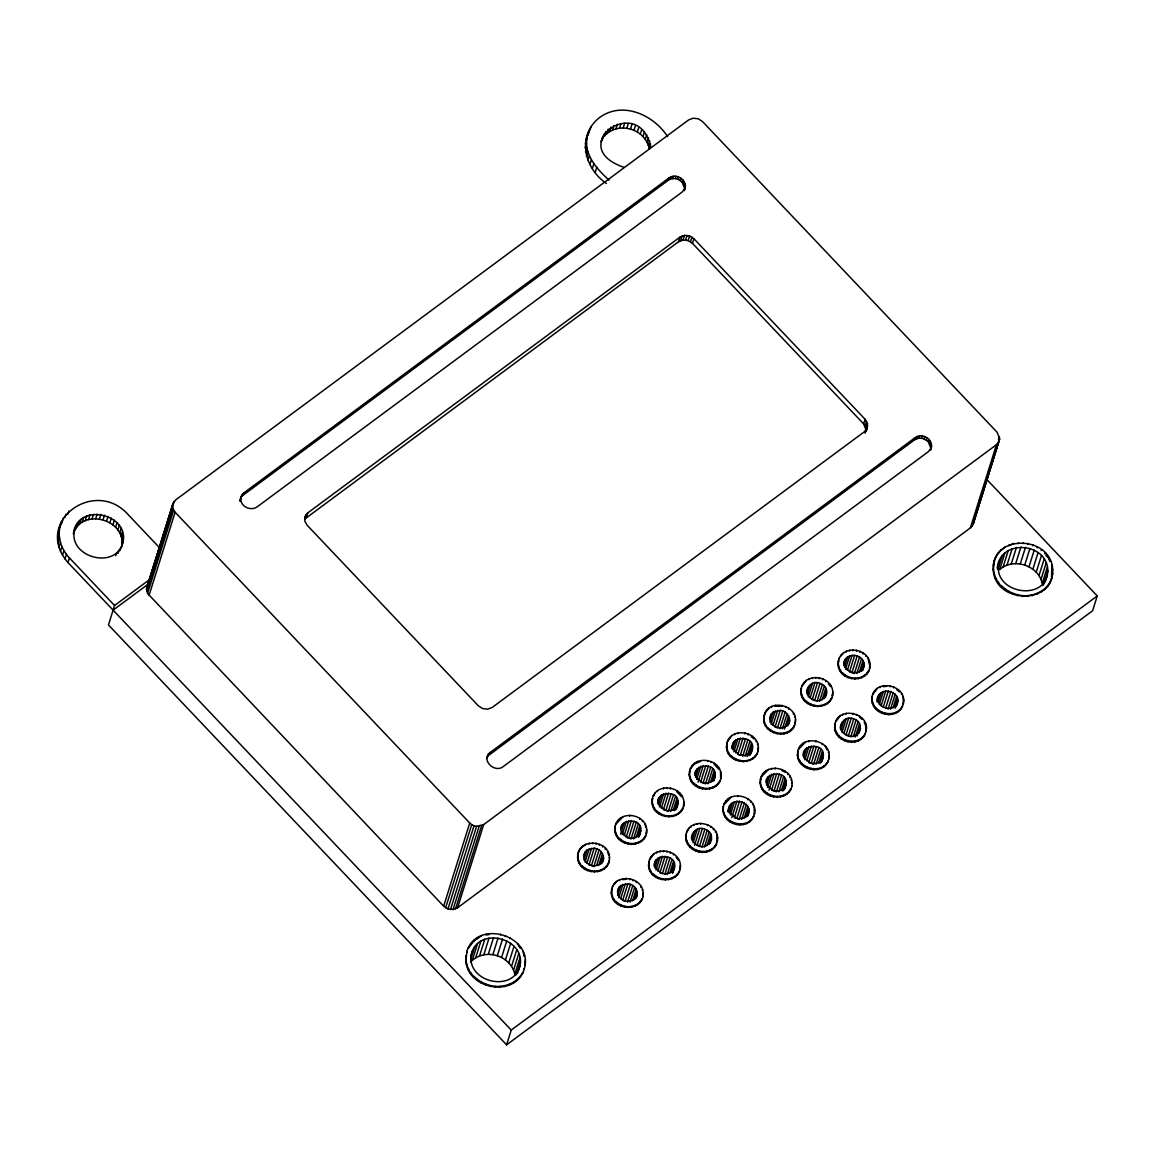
<?xml version="1.0" encoding="UTF-8"?>
<svg xmlns="http://www.w3.org/2000/svg" width="1155" height="1155" viewBox="0 0 1155 1155"><rect width="100%" height="100%" fill="white"/><g stroke="black" fill="none" stroke-linecap="round" stroke-linejoin="round"><path stroke-width="1.5" d="M465.855 960.715L467.024 951.171L466.736 952.095C476.235 917.806 535.083 935.694 524.096 969.435L524.384 968.511C516.141 997.992 467.761 989.965 465.855 960.715L466.172 955.416L465.884 956.34M993.257 570.021C990.918 533.812 1050.819 535.039 1052.681 569.198C1055.02 605.393 995.134 604.181 993.257 570.021L994.426 560.478M1051.512 578.742L1051.916 564.824M150.28 579.045L114.547 605.509L108.469 624.927L506.597 1044.856L511.232 1030.072L67.986 562.543C32.658 522.204 94.724 477.044 128.032 514.509L159.737 547.946M114.547 605.509L69.43 557.923C61.331 549.477 57.144 536.988 60.248 525.511M606.375 183.414C583.968 168.211 576.504 135.453 599.604 117.521C622.43 100.687 653.744 114.894 667.633 136.68M609.032 180.079C596.572 168.933 582.394 153.023 587.65 134.803M577.644 857.717C576.461 838.198 608.512 838.689 609.494 857.169C610.663 876.688 578.626 876.197 577.644 857.717L578.106 853.646M611.341 893.263L611.818 889.191L611.341 893.263C612.323 911.627 644.389 912.436 643.205 892.728C642.281 876.14 614.258 872.805 611.515 890.115M614.85 830.142L615.312 826.07L614.85 830.142C615.817 848.506 647.897 849.315 646.699 829.608C645.789 813.019 617.766 809.684 615.023 826.994M648.561 865.701L649.023 861.63L648.561 865.701C649.529 884.051 681.609 884.86 680.41 865.167C679.486 848.579 651.463 845.243 648.735 862.554M652.055 802.581L652.532 798.509L652.055 802.581C653.037 820.931 685.103 821.739 683.919 802.046C682.995 785.458 654.972 782.123 652.243 799.433M685.767 838.14L686.229 834.054C683.442 850.282 709.343 858.526 716.49 843.727C710.931 858.223 686.648 853.155 685.767 838.14L686.056 837.216M689.275 775.019L689.737 770.948L689.275 775.019C690.242 793.37 722.323 794.178 721.124 774.471C720.2 757.882 692.177 754.547 689.448 771.872M717.01 834.444L717.168 841.663C722.005 823.01 688.972 815.459 685.94 834.993M720.518 771.323L720.662 778.557L720.951 777.618M722.987 810.565L723.449 806.493C720.662 822.707 746.563 830.95 753.71 816.166C748.137 830.662 723.853 825.594 722.987 810.565L723.275 809.641M726.481 747.444L726.943 743.372L726.481 747.444C727.462 765.808 759.528 766.617 758.344 746.91C757.42 730.321 729.397 726.986 726.654 744.296M754.215 806.869L754.374 814.102C759.21 795.434 726.192 787.898 723.16 807.417M758.055 747.834L757.882 750.981L758.171 750.057M760.192 783.003L760.654 778.932L760.192 783.003C761.159 801.353 793.24 802.162 792.056 782.469C791.132 765.881 763.108 762.545 760.365 779.856M795.376 722.496C792.344 742.015 759.326 734.479 764.162 715.811C768.104 697.172 799.881 705.301 795.088 723.42L795.55 719.348M763.7 719.883L764.162 715.811M797.412 755.442L797.874 751.371C795.073 767.584 820.988 775.828 828.135 761.03C822.562 775.525 798.278 770.457 797.412 755.442L797.701 754.518M800.906 692.321L801.368 688.25L800.906 692.321C801.888 710.672 833.953 711.48 832.769 691.773C831.845 675.184 803.822 671.849 801.079 689.174M829.261 754.894L828.799 758.965C833.636 740.312 800.617 732.761 797.585 752.295M834.617 727.867L835.079 723.795C832.293 740.008 858.194 748.252 865.34 733.468C859.782 747.964 835.484 742.896 834.617 727.867L834.906 726.943M838.126 664.746L838.588 660.674L838.126 664.746C839.093 683.11 871.159 683.919 869.975 664.212C869.051 647.623 841.028 644.288 838.299 661.598M864.185 722.092L865.571 725.095L866.005 731.404C870.856 712.736 837.823 705.2 834.791 724.719M869.975 664.212L869.513 668.283L869.802 667.359M871.823 700.305L872.299 696.234C869.498 712.447 895.414 720.691 902.546 705.893C896.987 720.402 872.704 715.32 871.823 700.305L872.112 699.381M903.686 699.771L903.224 703.843C908.061 685.175 875.028 677.639 872.011 697.158M73.761 532.469C83.319 507.493 126.357 519.923 121.665 546.055C134.615 514.885 76.836 500.028 73.371 534.072M519.981 965.638C525.785 937.889 478.199 926.007 471.428 954.059C465.638 981.793 513.21 993.675 519.981 965.638L517.671 972.784M998.844 563.351C992.477 593.41 1046.488 602.751 1047.83 570.902C1047.802 542.143 999.364 538.374 997.285 568.347M146.497 588.891L173.019 503.465L175.791 499.812L688.553 119.976L693.115 118.2L698.226 118.777L702.514 121.549L997.14 432.302L999.681 438.828L973.16 524.255L970.373 527.907L457.625 907.743L453.063 909.519L447.952 908.956L443.664 906.17L147.566 593.425L146.497 588.891L173.019 503.465M241.193 496.462L240.009 501.01L241.193 496.462L243.965 492.81L668.832 178.072C676.729 171.98 689.463 181.595 684.15 190.734L685.334 186.186M603.589 858.093C603.112 865.066 594.58 867.391 588.978 864.835L594.204 848.189C601.221 848.694 606.231 856.851 602.015 863.088M639.293 836.09C649.601 811.041 603.545 821.84 627.901 837.62M637.286 893.652C636.809 900.611 628.291 902.936 622.689 900.38L627.901 883.748C634.932 884.254 639.942 892.411 635.726 898.633M676.498 808.529C686.821 783.48 640.765 794.279 665.107 810.045M672.47 873.31C685.724 847.51 636.809 855.768 661.598 873.166M713.718 780.953C724.026 755.919 677.971 766.718 702.327 782.484M702.327 828.611L697.115 845.258C708.823 852.043 718.208 833.217 704.868 829.203C693.419 823.934 686.503 842.313 698.818 845.604M749.826 755.399C764.841 729.873 714.454 736.76 739.532 754.922M728.141 812.052C727.433 794.337 756.308 801.166 747.415 816.513M789.645 720.258C789.168 727.231 780.636 729.556 775.048 727L780.26 710.368C787.277 710.874 792.287 719.031 788.071 725.253M784.635 788.952C794.943 763.903 748.902 774.702 773.244 790.468M817.466 682.793L812.254 699.439C823.948 706.225 833.347 687.398 820.007 683.385C808.558 678.115 801.642 696.494 813.957 699.786M867.188 428.072L867.448 423.524L865.109 419.294L693.91 238.724L689.607 235.952L684.496 235.375L679.948 237.15L307.836 512.82L305.05 516.473L304.805 521.02L307.143 525.236L478.343 705.806L482.631 708.578L487.742 709.156L492.304 707.38L864.416 431.725L867.188 428.072L866.221 431.147M821.84 761.376C832.163 736.327 786.107 747.141 810.449 762.906M844.781 660.674C840.652 672.788 862.799 678.115 864.07 665.136C864.503 653.225 844.435 651.593 843.742 663.995M851.177 718.352L845.965 734.984C857.66 741.784 867.058 722.943 853.718 718.944C842.255 713.675 835.354 732.039 847.669 735.345M876.992 701.792C876.284 684.078 905.145 690.892 896.266 706.254M931.508 445.844L930.324 450.392C935.637 441.253 922.903 431.638 915.005 437.731L490.153 752.468C480.48 760.149 494.903 773.619 503.421 766.458L928.274 451.735L931.046 448.082M973.16 524.255L999.681 438.828M75.205 527.849C65.128 556.739 116.785 571.581 123.123 541.435M650.843 147.479C639.134 91.476 563.669 146.685 624.003 167.36M58.79 530.131L61.619 521.511M57.981 534.274L59.439 529.654M62.558 520.818L63.525 517.729M57.75 538.519L59.194 533.899M64.983 517.31L65.951 514.22M58.097 542.792L59.54 538.172M67.885 514.119L68.852 511.044M59.006 547.051L60.45 542.417M60.479 551.209L61.922 546.575M62.486 555.209L63.929 550.589M64.998 559.006L66.441 554.386M75.147 529.51L76.605 524.89M77.038 526.796L78.482 522.176M79.377 524.399L80.821 519.779M67.986 562.543L69.43 557.923M82.106 522.378L83.55 517.758M85.181 520.761L86.639 516.141M88.531 519.591L89.975 514.971M92.068 518.898L93.526 514.278M95.735 518.696L97.179 514.076M99.417 518.985L100.875 514.365M103.069 519.764L104.513 515.144M106.578 521.02L108.036 516.401M109.898 522.71L111.342 518.09M112.916 524.818L114.374 520.198M115.601 527.272L117.045 522.652M117.868 530.029L119.312 525.41M119.672 533.033L121.116 528.413M120.986 536.209L122.43 531.589M115.673 555.728L116.641 552.653M121.751 539.486L123.21 534.866M118.012 553.332L118.979 550.256M121.997 542.792L123.441 538.172M119.903 550.632L120.871 547.542M121.289 547.672L122.257 544.582M174.131 501.458L146.959 586.653M146.699 591.201L172.774 508.012L172.557 505.702M147.566 593.425L173.64 510.25L172.774 508.012M149.038 595.431L175.112 512.243L173.64 510.25M240.471 498.772L242.305 494.456M241.568 496.766L243.965 492.81M306.162 514.451L304.718 519.086L678.505 241.77L683.053 239.995L688.163 240.572L692.466 243.344L863.651 423.914L866.207 430.454L867.65 425.834M306.378 517.44L307.836 512.82M586.206 139.423L589.021 130.818M585.397 143.581L586.841 138.961M589.974 130.111L590.927 127.036M585.166 147.826L586.61 143.206M585.498 152.099L586.957 147.479M586.408 156.344L587.866 151.724M587.881 160.502L589.339 155.882M589.887 164.515L591.346 159.895M592.399 168.312L593.858 163.692M602.621 137.142L601.163 141.762L604.007 134.182M602.564 138.802L605.899 131.482M604.44 136.102L606.779 133.706L608.223 129.086M595.388 171.85L596.846 167.215M606.779 133.706L609.522 131.67L610.966 127.05M609.522 131.67L612.598 130.067L614.041 125.433M612.598 130.067L615.947 128.898L617.391 124.278M615.947 128.898L619.484 128.205L620.928 123.585M619.484 128.205L623.137 128.003L624.595 123.383M623.137 128.003L626.833 128.292L628.277 123.672M626.833 128.292L630.486 129.071L631.929 124.451M650.611 144.158L649.168 148.778C647.84 140.477 641.588 133.605 633.994 130.327L635.438 125.707M637.3 132.017L638.744 127.397M640.332 134.11L641.776 129.49M643.003 136.579L644.461 131.944M645.27 139.336L646.728 134.716M647.089 142.325L648.533 137.705M648.388 145.501L649.832 140.881M243.243 495.12L668.11 180.382L668.832 178.072M486.645 758.431L488.478 754.114M487.757 756.424L490.153 752.468M668.11 180.382L670.218 179.227L670.954 176.917M443.664 906.17L469.724 822.995L175.112 512.243M670.218 179.227L672.658 178.606L673.379 176.296M445.628 907.801L471.702 824.627L469.724 822.995M672.658 178.606L675.227 178.606L675.949 176.296M447.952 908.956L474.026 825.767L471.702 824.627M684.612 188.496L682.056 181.956L677.768 179.184L678.49 176.874M450.493 909.534L476.567 826.359L483.685 824.569L996.447 444.718L999.219 441.066M680.093 180.339L680.815 178.029M453.063 909.519L479.137 826.345M682.056 181.956L682.793 179.646M455.503 908.913L481.563 825.738M683.529 183.963L684.251 181.653M457.625 907.743L483.685 824.569M684.395 186.186L685.117 183.876M678.505 241.77L679.948 237.15M680.627 240.615L682.071 235.995M683.053 239.995L684.496 235.375M685.622 239.995L687.066 235.375M688.163 240.572L689.607 235.952M468.656 947.158L468.367 948.082L473.767 941.181L481.808 935.492M690.488 241.727L691.946 237.107M470.72 944.415L471.009 943.491M473.767 941.181L474.055 940.257M692.466 243.344L693.91 238.724M466.62 965.089L466.144 959.791M470.605 956.889L472.698 950.233M470.576 960.036L474.734 946.725M477.39 938.495L477.679 937.571M468.165 969.348L466.909 964.165M470.446 962.346L472.28 960.31L477.506 943.678M470.46 973.362L468.454 968.424M472.28 960.31L475.658 957.813L480.884 941.166M475.658 957.813L479.556 955.936L484.768 939.304M486.298 934.077L486.01 935.001L489.186 934.525M473.449 977.043L470.749 972.438M479.556 955.936L483.801 954.766L489.027 938.134M477.015 980.277L477.304 979.353L473.738 976.119M483.801 954.766L488.291 954.348L493.503 937.701M481.101 982.977L481.39 982.053L477.304 979.353M488.291 954.348L492.853 954.665L498.065 938.033M500.534 935.03L500.822 934.106M485.562 985.085L485.851 984.147L481.39 982.053M520.01 957.524L514.798 974.156C512.907 965.378 505.717 958.506 497.329 955.734L502.541 939.102M505.269 936.46L505.558 935.536M490.298 986.514L490.586 985.59C502.598 988.42 516.819 983.858 522.767 972.539L522.479 973.463M501.573 957.509L506.785 940.877M509.745 938.553L510.034 937.629M495.177 987.236L495.466 986.312M505.442 959.935L510.654 943.289M500.057 987.251L500.346 986.327M508.806 962.909L514.018 946.277M517.397 944.487L517.685 943.563M504.822 986.529L505.11 985.605M511.55 966.36L516.761 949.728M520.66 947.244L520.371 948.168L518.378 945.714M513.556 970.157L518.783 953.51M509.326 985.114L509.615 984.19M522.955 951.258L524.226 956.441L524.514 955.517M513.441 983.035L513.73 982.111M516.242 974.921L520.414 961.61M517.065 980.35L517.353 979.426M525.28 959.892L524.948 965.19L525.236 964.266M520.111 977.13L520.4 976.206M577.818 854.57L579.059 850.658M578.771 851.582L580.748 848.001M578.251 860.865L577.933 856.793M580.46 848.925L583.087 845.778M579.637 863.882L578.54 859.941M585.975 844.132L582.799 846.702M583.838 856.62L585.412 851.625L587.072 849.979L594.204 848.189M581.701 866.582L579.926 862.958M583.954 859.97L587.072 849.979M588.935 844.045L589.238 843.121M585.022 862.121L589.194 848.809M584.358 868.863L584.647 867.939L581.99 865.658M592.428 843.742L592.717 842.818M586.928 863.175L591.62 848.203M587.462 870.581L587.751 869.657L584.647 867.939M595.966 844.132L596.254 843.208M596.731 848.781L591.519 865.413L593.858 866.568L599.07 849.921M590.884 871.678L591.172 870.755C598.694 872.545 607.804 868.372 609.32 860.316M599.373 845.229L599.662 844.305M594.421 872.068L594.71 871.144M596.861 864.864L601.033 851.553M602.491 846.947L602.78 846.023M598.853 865.196L602.506 853.545M597.9 871.765L598.189 870.841M605.148 849.228L605.437 848.304M600.759 864.099L603.372 855.783M601.163 870.755L601.452 869.831M607.501 851.004L608.584 854.945L608.873 854.021M616.265 823.096L615.976 824.02L623.18 816.571M617.68 821.349L617.968 820.425M604.036 869.109L604.325 868.185M615.471 833.304L615.139 829.218M620.018 819.14L620.307 818.216M606.375 866.885L606.664 865.961M609.205 858.093L609.494 857.169M608.079 864.229L608.367 863.305M616.842 836.307L615.759 832.38M621.058 829.045L622.617 824.064M618.907 839.021L617.131 835.383M620.639 834.069L624.292 822.418M622.242 834.56L626.414 821.248M621.563 841.302L621.852 840.378L619.196 838.097M629.634 816.166L629.923 815.242M624.148 835.614L628.84 820.642M631.41 820.628L626.198 837.26C631.164 839.266 638.181 838.313 640.332 832.769M624.682 843.02L624.971 842.096L621.852 840.378M612.482 887.141L612.771 886.217M614.46 883.546L614.171 884.47L616.799 881.337M633.951 821.219L628.739 837.851L631.063 838.992L636.275 822.36M628.089 844.103L628.378 843.179C634.918 844.623 642.555 841.995 645.573 835.744L645.284 836.668M611.962 896.424L611.63 892.339M613.334 899.427L612.251 895.5M619.383 880.615L619.672 879.691M631.626 844.507L631.915 843.583M633.561 838.963L638.253 823.991M639.697 819.386L639.986 818.462M617.55 892.165L619.109 887.184L620.784 885.539L627.901 883.748M615.413 902.142L613.637 898.503M617.651 895.515L620.784 885.539M622.935 878.681L622.646 879.605L626.14 879.287L626.429 878.363M636.073 837.635L639.711 825.984M635.12 844.19L635.409 843.266M642.353 821.653L642.642 820.729M618.734 897.68L622.906 884.369M637.979 836.538L640.577 828.222M638.715 837.187L640.794 830.532M618.069 904.423L618.358 903.499L615.702 901.218M620.639 898.734L625.331 883.763M638.369 843.193L638.672 842.269M644.707 823.443L645.804 827.37L646.093 826.446M653.485 795.521L653.196 796.445L655.174 792.864M641.256 841.533L641.545 840.609M621.173 906.141L621.462 905.217L618.358 903.499M652.676 805.742L652.358 801.657M657.224 791.579L657.513 790.655M629.677 879.691L629.966 878.767M643.595 839.324L643.884 838.4M646.699 829.608L646.237 833.679L646.526 832.755M625.23 900.972L630.442 884.34M654.062 808.745L652.965 804.818M624.581 907.224L624.869 906.3C631.41 907.743 639.047 905.116 642.065 898.864L641.776 899.788M633.084 880.774L633.373 879.85M657.686 801.83L658.725 798.495M657.744 803.144L659.823 796.488M627.569 902.113L632.781 885.481M656.127 811.46L654.351 807.821M658.364 804.833L661.497 794.857M663.36 788.923L663.649 787.999M659.447 806.999L663.62 793.687M628.118 907.628L628.407 906.704M630.053 902.084L634.745 887.112M636.188 882.507L636.477 881.583M658.783 813.726L659.072 812.802L656.415 810.536M666.854 788.605L667.142 787.681M661.353 808.052L666.045 793.081M632.565 900.756L636.217 889.105M631.612 907.31L631.901 906.386M634.47 899.658L637.084 891.342M668.615 793.066L663.403 809.698C668.384 811.705 675.401 810.752 677.537 805.194M661.887 815.459L662.176 814.535L659.072 812.802M670.391 789.009L670.68 788.085M634.875 906.314L635.163 905.39M640.924 887.488L641.213 886.564M649.976 858.641L649.688 859.565L654.019 853.776M651.377 856.909L651.665 855.985M671.156 793.644L665.944 810.29L668.283 811.431L673.495 794.799M665.294 816.542L665.598 815.618C672.123 817.061 679.761 814.419 682.778 808.168L682.49 809.092M637.748 904.654L638.036 903.73M642.296 890.491L642.584 889.567M649.182 868.863L648.85 864.777M640.087 902.445L640.375 901.521M643.205 892.728L642.743 896.8L643.032 895.876M650.554 871.866L649.471 867.939M656.603 853.04L656.892 852.116M668.832 816.946L669.12 816.022M654.178 864.951L655.217 861.616M670.766 811.402L675.458 796.416M677.191 790.886L676.902 791.81L681.638 796.806L681.926 795.882M654.235 866.264L656.329 859.609M652.618 874.58L650.843 870.942M654.871 867.954L657.989 857.977M659.866 852.043L660.155 851.12M673.278 810.059L676.931 798.423M672.326 816.628L672.614 815.704M679.559 794.091L679.847 793.167M655.953 870.119L660.111 856.808M674.664 810.637L677.797 800.646M675.92 809.612L677.999 802.956M655.275 876.847L655.564 875.923L652.907 873.656M663.345 851.726L663.634 850.802M657.859 871.173L662.551 856.202M675.588 815.618L675.877 814.694M690.69 767.959L690.401 768.883L694.444 764.004L700.58 761.347M692.09 766.227L692.394 765.303M665.121 856.187L659.909 872.819C664.876 874.826 671.892 873.873 674.044 868.315M678.461 813.972L678.75 813.048M658.393 878.58L658.682 877.656L655.564 875.923M689.896 778.167L689.564 774.095M666.883 852.13L667.171 851.206M694.444 764.004L694.733 763.08M680.8 811.763L681.089 810.839M683.919 802.046L683.457 806.118L683.746 805.194M691.268 781.184L690.185 777.243M662.45 873.411L667.662 856.765M697.317 762.358L697.606 761.434M661.801 879.662L662.089 878.738C668.615 880.182 676.267 877.54 679.284 871.289L678.996 872.213M694.891 774.269L695.931 770.934M670.29 853.213L670.579 852.289M694.949 775.583L697.043 768.927M664.775 874.552L669.987 857.92M693.332 783.884L691.556 780.26M695.584 777.272L698.717 767.281M665.338 880.067L665.627 879.143M696.667 779.423L700.84 766.111M667.258 874.523L671.95 859.537M673.408 854.931L673.697 854.007M695.989 786.165L696.277 785.241L693.621 782.96M698.053 782.152L703.265 765.505M669.77 873.18L673.423 861.543M668.817 879.749L669.106 878.825M671.69 872.083L674.289 863.767M672.412 872.732L674.506 866.077M705.835 765.491L700.623 782.137C705.59 784.13 712.606 783.177 714.757 777.633M699.107 787.883L699.396 786.959L696.277 785.241M707.596 761.434L707.885 760.51M672.08 878.738L672.369 877.814M678.418 859.002L678.129 859.926L676.065 857.212M687.196 831.08L686.907 832.004L688.885 828.424M708.376 766.083L703.164 782.715L705.488 783.87L710.7 767.223M674.953 877.093L675.242 876.169M702.514 788.981L702.803 788.057C709.329 789.486 716.981 786.858 719.998 780.607L719.709 781.531M686.388 841.288L686.676 840.364M690.935 827.124L691.224 826.2M711.004 762.531L711.292 761.607M677.306 874.884L677.595 873.96M680.41 865.167L679.948 869.239L680.237 868.315M687.759 844.305L688.048 843.381M693.809 825.479L694.097 824.555M706.052 789.37L706.34 788.446M707.972 783.826L712.664 768.855M714.411 763.325L714.122 764.249L718.843 769.23L719.132 768.306M691.397 837.389L692.437 834.054M691.455 838.703L693.534 832.048M689.838 847.005L690.127 846.081M692.076 840.392L695.209 830.402M697.071 824.468L697.36 823.544M710.484 782.498L714.137 770.847M709.531 789.067L709.82 788.143M716.779 766.53L717.067 765.606M693.159 842.544L697.331 829.232M712.404 781.401L715.003 773.085M713.66 780.39L715.219 775.395M692.495 849.286L692.783 848.362M700.565 824.165L700.854 823.241M694.545 845.272L699.757 828.626M712.794 788.057L713.083 787.133M727.91 740.398L727.621 741.322L731.938 735.518M729.31 738.651L729.599 737.727M695.599 851.004L695.888 850.08M715.667 786.411L715.97 785.487M727.101 750.606L726.769 746.52M718.02 784.187L718.309 783.263M720.836 775.395L721.124 774.471M699.656 845.835L704.868 829.203M728.473 753.609L727.39 749.682M734.522 734.797L734.811 733.873M699.006 852.101L699.295 851.177M707.51 825.652L707.798 824.728M731.591 748.353L733.151 743.372M732.169 748.021L734.248 741.366M701.995 846.99L707.207 830.344M730.552 756.323L728.762 752.685M732.79 749.696L735.923 739.72M737.785 733.786L738.074 732.862M733.873 751.862L738.045 738.55M702.543 852.491L702.832 851.567M704.478 846.947L709.17 831.975M710.614 827.37L710.903 826.446M733.208 758.604L733.497 757.68L730.841 755.399M735.778 752.916L740.471 737.944M706.99 845.619L710.643 833.968M706.037 852.188L706.326 851.264M713.27 829.651L713.559 828.727M708.896 844.522L711.509 836.206M743.04 737.93L737.828 754.562L744.643 755.486L750.866 752.078M710.152 843.511L711.711 838.516M736.312 760.322L736.601 759.398L733.497 757.68M744.816 733.873L745.105 732.949M709.3 851.177L709.589 850.253M715.349 832.351L715.638 831.427M724.402 803.519L724.113 804.443L731.317 796.993M725.802 801.772L726.091 800.848M740.369 755.153L745.581 738.521M712.173 849.531L712.462 848.607M739.72 761.405L740.008 760.481C746.549 761.925 754.186 759.297 757.204 753.046L756.915 753.97M723.593 813.726L723.882 812.802M748.223 734.955L748.512 734.031M728.155 799.563L728.444 798.639M742.708 756.294L747.92 739.662M714.512 847.308L714.801 846.384M717.342 838.516L717.63 837.592M724.979 816.729L725.268 815.805M743.257 761.809L743.546 760.885M745.192 756.265L749.884 741.293M751.616 735.764L751.327 736.688L753.984 738.955L754.273 738.031M728.083 811.474L729.642 806.493M728.661 811.142L730.754 804.486M727.044 819.444L727.332 818.52M729.296 812.817L732.414 802.841M747.184 756.597L751.356 743.286M746.751 761.492L747.04 760.567M730.364 814.982L734.537 801.671M749.09 755.5L752.223 745.524M750.923 753.392L752.425 747.834M729.7 821.725L729.989 820.801M737.771 796.589L738.059 795.665M731.75 817.697L736.977 801.065M750.014 760.495L750.302 759.571M756.063 741.669L756.352 740.745M763.874 716.735L765.115 712.823M764.827 713.747L766.805 710.166M739.547 801.05L734.335 817.682C739.301 819.689 746.318 818.736 748.469 813.192M752.887 758.835L753.175 757.911M757.435 744.672L757.723 743.748M732.819 823.443L733.107 822.519M764.307 723.044L763.989 718.959M769.158 707.957L766.516 711.09M755.226 756.626L755.514 755.702M742.088 801.642L736.861 818.274L739.2 819.415L744.412 802.783M765.693 726.047L764.61 722.12M771.742 707.221L772.031 706.297M736.226 824.526L736.515 823.602M769.894 718.785L771.468 713.79L773.128 712.159L780.26 710.368M767.757 728.762L765.982 725.123M770.01 722.135L773.128 712.159M775.294 705.301L775.005 706.225L782.022 706.311L782.31 705.387M863.651 423.914L865.109 419.294M771.078 724.301L775.25 710.989M739.763 824.93L740.052 824.006M741.683 819.386L746.375 804.414M747.834 799.809L748.122 798.885M865.124 425.921L866.568 421.301M770.414 731.028L770.703 730.104L768.046 727.838M772.998 725.354L777.69 710.383M865.99 428.144L867.448 423.524M744.195 818.058L747.848 806.407M865.124 433.168L866.091 430.079M743.242 824.612L743.531 823.688M750.49 802.075L750.779 801.151M746.116 816.96L748.714 808.644M747.357 815.935L748.931 810.954M773.532 732.761L773.821 731.837L770.703 730.104M746.505 823.616L746.794 822.692M752.555 804.79L752.843 803.866M761.621 775.943L761.333 776.867L768.523 769.418M763.022 774.211L763.311 773.287M777.575 727.592L782.801 710.946M776.94 733.844L777.228 732.92C783.754 734.363 791.392 731.721 794.423 725.47L794.135 726.394M749.378 821.956L749.667 821.032M760.813 786.165L760.481 782.079M785.429 707.394L785.718 706.47M765.361 772.002L765.65 771.078M779.914 728.733L785.126 712.101M751.717 819.747L752.021 818.823M754.547 810.954L754.836 810.03M762.184 789.168L761.102 785.241M780.477 734.248L780.766 733.324M782.397 728.704L787.089 713.732M788.547 709.112L788.836 708.188M766.4 781.906L767.959 776.911M764.264 791.882L762.473 788.244M766.501 785.256L769.634 775.279M771.497 769.346L771.785 768.422M784.389 729.036L788.562 715.725M783.956 733.93L784.245 733.006M767.584 787.421L771.757 774.11M786.829 726.264L789.428 717.948M766.92 794.149L767.209 793.225L764.552 790.958M774.991 769.028L775.279 768.104M768.97 790.135L774.182 773.504M787.219 732.92L787.508 731.996M793.268 714.108L793.557 713.184M802.335 685.262L802.046 686.186L806.363 680.382M803.736 683.529L804.024 682.605M776.752 773.489L771.54 790.121C776.507 792.128 783.538 791.175 785.674 785.617M790.092 731.274L790.381 730.35M770.024 795.882L770.313 794.958L767.209 793.225M794.64 717.111L794.929 716.187M801.527 695.469L801.195 691.397M792.446 729.065L792.734 728.141M802.898 698.486L801.815 694.545M779.293 774.067L774.081 790.713L776.405 791.854L781.617 775.222M808.948 679.66L809.236 678.736M773.431 796.964L773.72 796.04C780.26 797.484 787.898 794.842 790.915 788.591L790.626 789.515M806.522 691.571L807.576 688.236M806.594 692.885L808.673 686.229M804.977 701.186L803.187 697.562M807.215 694.574L810.348 684.583M812.21 678.649L812.499 677.725M776.968 797.369L777.257 796.445M808.298 696.725L812.47 683.428M778.903 791.825L783.595 776.839M785.328 771.309L785.039 772.233L781.935 770.515M807.634 703.467L807.923 702.543L805.266 700.262M815.704 678.346L815.993 677.422M810.204 697.779L814.896 682.807M781.415 790.482L785.053 778.845M780.462 797.051L780.751 796.127M787.696 774.514L787.984 773.59M782.801 791.059L785.934 781.069M784.057 790.034L786.136 783.379M810.738 705.185L811.027 704.261L807.923 702.543M819.242 678.736L819.53 677.812M783.725 796.04L784.014 795.116M789.76 777.228L790.049 776.304M798.827 748.382L798.538 749.306L805.742 741.857M814.795 700.017L820.007 683.385M800.227 746.65L800.516 745.726M786.598 794.395L786.887 793.471M791.146 780.231L791.435 779.307M814.145 706.283L814.434 705.359C820.974 706.788 828.611 704.16 831.629 697.909L831.34 698.833M822.649 679.833L822.938 678.909M798.018 758.59L798.307 757.666M802.566 744.426L802.855 743.502M817.119 701.172L822.346 684.54M788.937 792.186L789.226 791.262M791.753 783.393L792.056 782.469M791.579 786.541L791.868 785.617M799.404 761.607L799.693 760.683M817.682 706.672L817.971 705.748M819.617 701.128L824.309 686.157M825.753 681.551L826.042 680.627M803.086 756.005L805.179 749.35M801.469 764.307L801.758 763.383M803.721 757.694L806.84 747.704M808.702 741.77L808.991 740.846M822.129 699.8L825.767 688.149M821.176 706.369L821.465 705.445M804.79 759.846L808.962 746.534M824.035 698.703L826.648 690.387M825.291 697.692L826.85 692.697M804.125 766.588L804.414 765.664M806.695 760.9L811.388 745.928M824.439 705.359L824.728 704.435M830.777 685.608L830.474 686.532L828.409 683.832M839.252 658.624L839.541 657.7M841.23 655.029L840.941 655.953L843.583 652.82M813.972 745.913L808.745 762.56C813.726 764.552 820.743 763.599 822.894 758.055M807.23 768.306L807.518 767.382M827.312 703.713L827.601 702.789M838.732 667.908L838.415 663.822M815.733 741.857L816.022 740.933M829.651 701.489L829.94 700.565M832.769 691.773L832.293 695.859L832.596 694.935M816.498 746.505L811.286 763.137L813.625 764.292L818.837 747.646M840.118 670.911L839.021 666.984M846.167 652.099L846.456 651.175M810.651 769.403L810.94 768.479M843.8 665.323L845.893 658.668M489.431 754.778L914.284 440.041L915.005 437.731M842.183 673.625L840.407 669.987M844.435 666.998L847.553 657.022M849.416 651.088L849.719 650.164M914.284 440.041L916.406 438.886L917.128 436.576M845.503 669.164L849.676 655.852M814.188 769.793L814.477 768.869M816.109 764.249L820.801 749.277M822.259 744.672L822.548 743.748M916.406 438.886L918.831 438.265L919.553 435.955M844.839 675.906L845.128 674.982L842.471 672.701M852.91 650.77L853.199 649.846M847.424 670.218L852.116 655.246M818.621 762.921L822.273 751.27M817.668 769.49L817.957 768.566M918.831 438.265L921.401 438.265L922.123 435.955M825.204 746.029L826.98 749.653L827.269 748.729M820.007 763.484L823.14 753.508M854.686 655.231L849.474 671.864L854.339 673.61L859.551 656.964M821.263 762.473L823.356 755.818M847.943 677.624L848.246 676.7L845.128 674.982M856.447 651.175L856.736 650.251M930.786 448.154L928.245 441.614L923.942 438.842L924.664 436.532M820.931 768.479L821.219 767.555M836.032 720.821L835.744 721.745L840.075 715.941M837.447 719.074L837.736 718.15M852 672.455L857.212 655.823M823.804 766.833L824.092 765.909M851.365 678.707L851.654 677.783C858.179 679.227 865.817 676.599 868.849 670.348L868.56 671.272M926.281 439.997L927.003 437.687M828.352 752.67L828.64 751.746M835.238 731.028L835.527 730.104M859.854 652.257L860.143 651.333M826.143 764.61L826.431 763.686M836.61 734.031L836.899 733.107M928.245 441.614L928.967 439.304M842.659 715.219L842.948 714.295M854.902 679.111L855.191 678.187M856.822 673.567L861.515 658.595M862.973 653.99L863.261 653.066M840.234 727.116L841.288 723.795M840.306 728.444L842.385 721.788M929.717 443.621L930.439 441.311M838.674 736.746L838.963 735.822M840.927 730.119L844.06 720.143M845.922 714.209L846.211 713.285M859.334 672.239L862.987 660.588M930.583 445.844L931.305 443.534M858.382 678.794L858.67 677.87M842.009 732.284L846.182 718.973M865.629 656.257L865.918 655.333M861.255 671.142L863.853 662.826M862.496 670.117L864.07 665.136M862.554 670.694L863.608 667.373M841.331 739.027L841.62 738.103M843.915 733.338L848.607 718.367M861.644 677.797L861.933 676.873M867.983 658.047L869.686 665.136M864.518 676.137L864.806 675.213M869.065 661.974L869.354 661.05M844.449 740.745L844.738 739.821M852.939 714.295L853.227 713.371M866.856 673.928L867.145 673.004M848.506 735.576L853.718 718.944M847.857 741.828L848.145 740.904M856.36 715.378L856.649 714.454M850.831 736.717L856.043 720.085M851.394 742.232L851.683 741.308M853.328 736.688L858.021 721.716M859.753 716.187L859.464 717.111L862.121 719.377L862.41 718.453M855.306 737.02L859.479 723.709M854.888 741.914L855.176 740.99M857.227 735.923L860.345 725.946M859.002 733.237L860.562 728.256M858.136 740.918L858.439 739.994M873.252 693.245L872.963 694.169L877.28 688.38M874.653 691.513L874.941 690.589M861.024 739.258L861.312 738.334M865.571 725.095L865.86 724.171M872.444 703.467L872.732 702.543M863.363 737.049L863.651 736.125M866.178 728.256L866.467 727.332M873.83 706.47L874.118 705.546M879.865 687.644L880.153 686.72M877.454 699.555L878.493 696.22M877.511 700.868L879.59 694.213M875.894 709.184L876.183 708.26M878.132 702.558L881.265 692.581M883.416 685.724L883.127 686.648L886.621 686.33M879.215 704.723L883.387 691.412M878.551 711.451L878.84 710.527M881.121 705.777L885.813 690.806M883.171 707.423L888.383 690.791M881.655 713.184L881.944 712.26M890.159 686.734L890.447 685.81M885.712 708.015L890.924 691.369M885.062 714.266L885.351 713.342M893.566 687.817L893.855 686.893M888.051 709.156L893.263 692.524M888.599 714.671L888.888 713.747M890.534 709.127L895.226 694.141M893.046 707.784L896.699 696.147M892.093 714.353L892.382 713.429M899.615 690.892L899.326 691.816L896.67 689.535M894.952 706.687L897.565 698.371M895.168 708.26L897.305 702.919M896.208 705.676L897.767 700.681M895.356 713.342L895.645 712.418M901.405 694.53L901.694 693.606M898.229 711.697L898.518 710.773M903.066 696.609L903.398 700.695M900.568 709.488L900.857 708.564M970.373 527.907L996.447 444.718M978.733 502.728L980.321 497.632M998.411 439.911L999.479 436.518M972.048 526.261L998.122 443.072M993.3 565.647L993.589 564.723M994.137 561.402L996.058 556.45M995.769 557.374L998.425 552.783M998.137 553.707L1001.457 549.563M994.022 574.396L993.545 569.097M997.501 567.841L1000.1 559.525M997.978 569.343L1002.15 556.031M1005.095 546.878L1001.168 550.487M995.581 578.655L994.311 573.472M1004.908 552.971L999.696 569.617C1013.368 557.273 1038.475 565.387 1042.2 583.463L1047.426 566.816M1009.21 544.799L1008.921 545.723L1013.715 543.384M997.877 582.669L995.87 577.731M1003.074 567.105L1008.286 550.473M1006.958 565.243L1012.17 548.611M1000.851 586.35L998.165 581.745M1011.217 564.073L1016.429 547.441M1018.176 543.586L1018.465 542.662M1004.431 589.584L1004.72 588.66L1001.14 585.426M1015.707 563.64L1020.919 547.008M1023.07 543.601L1023.359 542.677M1008.503 592.284L1008.791 591.36L1004.72 588.66M1020.255 563.972L1025.481 547.326M1027.936 544.323L1028.239 543.399M1012.978 594.377L1013.267 593.453L1008.791 591.36M1024.745 565.04L1029.957 548.394M1032.686 545.766L1032.974 544.842M1017.714 595.807L1018.003 594.883C1031.357 598.218 1047.657 591.692 1051.801 577.818M1028.99 566.816L1034.201 550.17M1037.147 547.86L1037.435 546.936M1022.594 596.543L1022.882 595.619M1032.859 569.227L1038.071 552.595M1041.233 550.56L1041.521 549.636M1027.474 596.558L1027.762 595.634M1036.223 572.216L1041.435 555.584M1044.799 553.794L1045.087 552.87M1032.224 595.836L1032.527 594.912M1038.951 575.666L1044.163 559.02M1048.076 556.551L1047.773 557.475L1045.795 555.021M1040.973 579.449L1046.185 562.817M1036.728 594.421L1037.017 593.497M1050.371 560.565L1050.083 561.489L1048.552 558.803M1040.857 592.342L1041.146 591.418M1043.037 585.585L1044.091 582.264M1043.658 584.213L1047.83 570.902M1045.087 582.091L1047.397 574.93M1044.481 589.656L1044.77 588.732M1052.393 570.122L1052.681 569.198M1047.513 586.422L1047.816 585.498M1049.881 582.755L1050.169 581.831M1052.364 574.497L1052.653 573.573M986.861 479.527L1097.25 595.951L1092.616 610.75L506.597 1044.856M716.201 844.652L717.457 840.739M753.421 817.09L754.663 813.178M827.846 761.954L829.088 758.041M865.052 734.392L866.293 730.48M902.257 706.817L903.513 702.919M60.161 526.131L62.081 522.363M587.577 135.438L589.483 131.656M684.872 188.424L682.1 192.077L257.233 506.8C251.025 511.463 240.457 506.713 240.731 498.686M585.412 851.625C581.687 856.49 585.267 863.521 590.681 865.182M619.109 887.184C615.398 892.035 618.979 899.066 624.393 900.741M771.468 713.79C767.743 718.655 771.323 725.687 776.738 727.347M896.208 704.925C890.794 711.971 877.67 707.423 878.031 698.457M113.103 610.129L148.836 583.665M511.232 1030.072L1097.25 595.951M675.227 178.606L677.768 179.184M921.401 438.265L923.942 438.842M474.026 825.767L476.567 826.359M492.853 954.665L497.329 955.734M1013.267 593.453L1018.003 594.883M485.851 984.147L490.586 985.59M848.246 676.7L851.654 677.783M811.027 704.261L814.434 705.359M773.821 731.837L777.228 732.92M736.601 759.398L740.008 760.481M770.313 794.958L773.72 796.04M699.396 786.959L702.803 788.057M662.176 814.535L665.598 815.618M624.971 842.096L628.378 843.179M658.682 877.656L662.089 878.738M587.751 869.657L591.172 870.755M621.462 905.217L624.869 906.3M630.486 129.071L633.994 130.327M736.024 818.043L730.263 813.264L729.18 808.731"/></g></svg>
